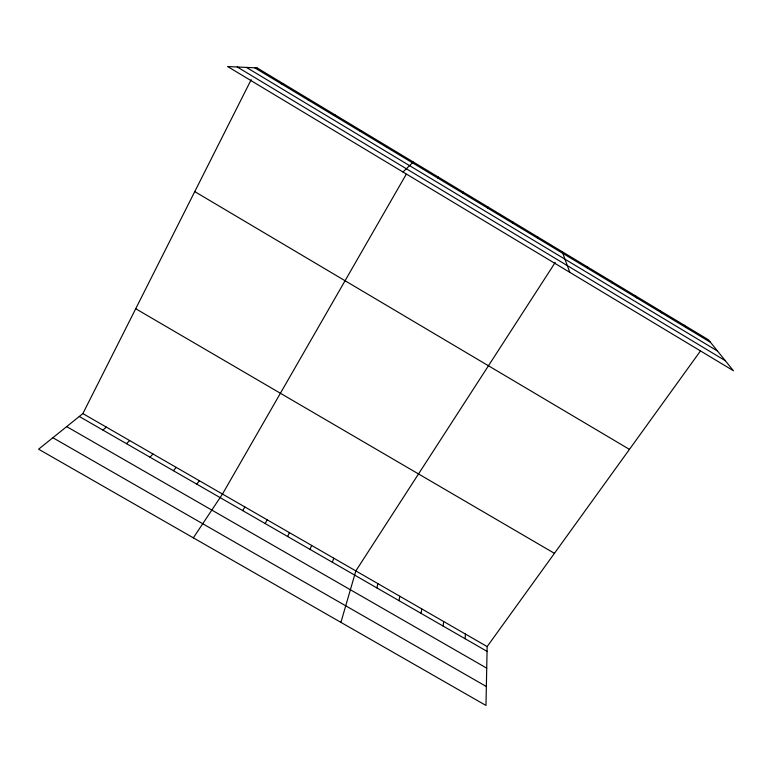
<?xml version="1.0" encoding="UTF-8"?>
<svg xmlns="http://www.w3.org/2000/svg" width="772" height="772" viewBox="0 0 772 772"><rect width="100%" height="100%" fill="white"/><g stroke="black" fill="none" stroke-linecap="round" stroke-linejoin="round"><path stroke-width="1.16" d="M700.32 351.144L487.151 646.589L485.984 705.463L38.6 449.198L82.865 413.589L251.199 79.651M465.13 638.743L465.41 634.063M487.972 208.276L488.068 207.041M443.147 626.073L443.611 621.499M421.107 613.373L421.753 608.905M399.008 600.645L399.838 596.274M376.852 587.888L377.875 583.613M340.915 622.377L355.844 570.913L555.203 262.499M462.882 193.164L463.219 192.074M332.365 562.257L333.765 558.185M310.026 549.394L311.618 545.428M287.638 536.492L289.423 532.632M265.192 523.561L267.16 519.807M406.236 174.279L222.481 494.051L193.347 537.843M242.688 510.601L244.849 506.943M437.714 178.004L438.293 177.058M196.802 484.169L199.369 480.734M173.43 470.708L176.19 467.378M149.99 457.198L152.952 453.984M126.483 443.659L129.657 440.551M402.994 172.011L413.3 162.004M102.917 430.091L106.295 427.09M386.386 147.095L387.467 146.439M360.225 131.337L361.557 130.835M333.977 115.53L335.559 115.173M307.652 99.665L309.495 99.472M281.24 83.762L283.343 83.723M66.681 426.617L486.727 668.156M52.872 437.724L486.36 686.52M82.865 413.589L487.151 646.589M79.284 416.475L487.055 651.375M135.718 308.742L554.431 553.341M194.766 191.61L629.441 449.372M254.75 67.811L710.481 342.295M246.422 67.415L717.535 351.048M237.216 66.981L725.313 360.688M684.282 325.234L686.047 327.579M660.002 310.614L661.546 312.824M635.655 295.946L636.968 298.021M611.241 281.24L612.312 283.17M586.749 266.485L587.598 268.28M562.19 251.691L569.823 272.342M537.553 236.85L537.93 238.365M512.849 221.969L512.984 223.34M257.115 67.917L227.615 66.537L733.4 370.724L708.484 339.825L257.115 67.917"/></g></svg>
